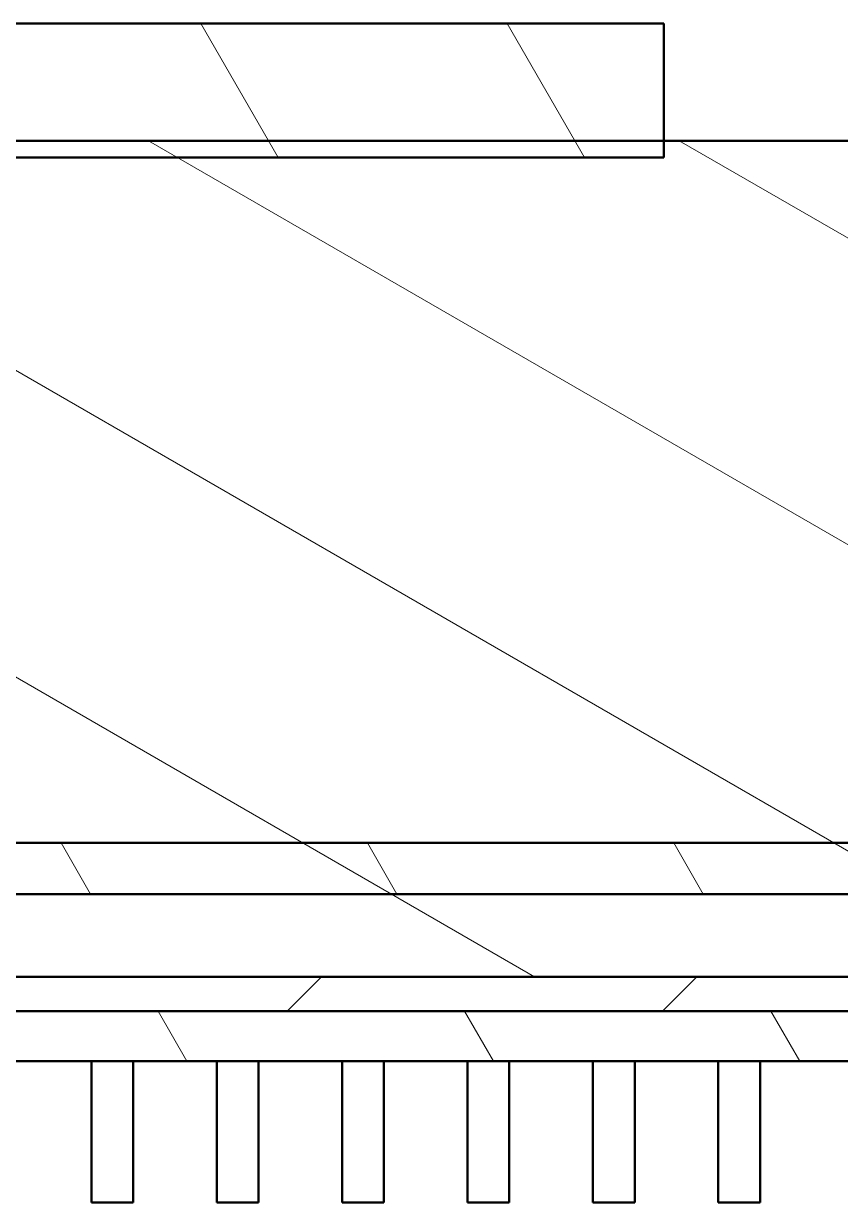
# Model space of a CAD drawing. Header units: millimetres. Extents: x 0 to 586, y -128 to 462.
# Drawn here: x 97.94 to 107.71, y 198.08 to 212.18 of the extents above; entities that cross this region are included whole.
import ezdxf

# ---------------------------------------------------------------- set-up
doc = ezdxf.new("R2010")
doc.units = ezdxf.units.MM
doc.linetypes.add('Сплошная', pattern=[0])
doc.layers.add('Viewport2ForCustomObjects_0', color=7, linetype='Continuous')
doc.layers.add('Видимый контур (ГОСТ)', color=7, linetype='Сплошная', lineweight=50)
doc.layers.add('Штриховка (ГОСТ)', color=7, linetype='Сплошная', lineweight=18)

# ---------------------------------------------------------------- blocks, each defined once
blk = doc.blocks.new('CustomObjectsInViewport2_0')
at = {"layer": 'Видимый контур (ГОСТ)', "ltscale": 1.31579}
for p, q in [((-10087.91, -10048.093), (-10076.109, -10048.093)), ((-10076.109, -10048.093), (-10076.109, -10049.693)), ((-10086.96, -10049.493), (-10073.06, -10049.493)), ((-10076.109, -10049.693), (-10087.91, -10049.693)), ((-10097.105, -10057.893), (-10070.75, -10057.893)), ((-10070.75, -10058.504), (-10097.105, -10058.504)), ((-10097.243, -10059.493), (-10070.639, -10059.493)), ((-10073.06, -10059.493), (-10086.96, -10059.493)), ((-10071.05, -10059.904), (-10096.955, -10059.904)), ((-10096.955, -10059.904), (-10071.05, -10059.904)), ((-10071.65, -10060.504), (-10096.355, -10060.504)), ((-10082.957, -10062.193), (-10082.957, -10060.504)), ((-10082.457, -10062.193), (-10082.457, -10060.504)), ((-10081.457, -10062.193), (-10081.457, -10060.504)), ((-10080.957, -10062.193), (-10080.957, -10060.504)), ((-10079.957, -10062.193), (-10079.957, -10060.504)), ((-10079.457, -10062.193), (-10079.457, -10060.504)), ((-10078.457, -10062.193), (-10078.457, -10060.504)), ((-10077.957, -10062.193), (-10077.957, -10060.504)), ((-10076.957, -10062.193), (-10076.957, -10060.504)), ((-10076.457, -10062.193), (-10076.457, -10060.504)), ((-10075.457, -10062.193), (-10075.457, -10060.504)), ((-10074.957, -10062.193), (-10074.957, -10060.504)), ((-10082.457, -10062.193), (-10082.957, -10062.193)), ((-10080.957, -10062.193), (-10081.457, -10062.193)), ((-10079.457, -10062.193), (-10079.957, -10062.193)), ((-10077.957, -10062.193), (-10078.457, -10062.193)), ((-10076.457, -10062.193), (-10076.957, -10062.193)), ((-10074.957, -10062.193), (-10075.457, -10062.193))]:
    blk.add_line(p, q, dxfattribs=at)
at = {"layer": 'Штриховка (ГОСТ)', "linetype": 'Сплошная', "ltscale": 0.473684}
for p, q in [((-10080.723, -10049.693), (-10081.647, -10048.093)), ((-10077.057, -10049.693), (-10077.981, -10048.093)), ((-10073.06, -10054.812), (-10082.275, -10049.493)), ((-10073.06, -10051.146), (-10075.925, -10049.493)), ((-10073.06, -10058.479), (-10087.06, -10050.396)), ((-10077.654, -10059.493), (-10087.06, -10054.062)), ((-10082.968, -10058.504), (-10083.321, -10057.893)), ((-10079.302, -10058.504), (-10079.655, -10057.893)), ((-10075.636, -10058.504), (-10075.989, -10057.893)), ((-10080.614, -10059.904), (-10080.203, -10059.493)), ((-10076.124, -10059.904), (-10075.713, -10059.493)), ((-10081.814, -10060.504), (-10082.16, -10059.904)), ((-10078.147, -10060.504), (-10078.494, -10059.904)), ((-10074.481, -10060.504), (-10074.828, -10059.904))]:
    blk.add_line(p, q, dxfattribs=at)

msp = doc.modelspace()

# ---------------------------------------------------------------- block references
at = {"layer": 'Viewport2ForCustomObjects_0'}
msp.add_blockref('CustomObjectsInViewport2_0', (10181.707, 10260.274), dxfattribs=at)

doc.saveas('drawing.dxf')
